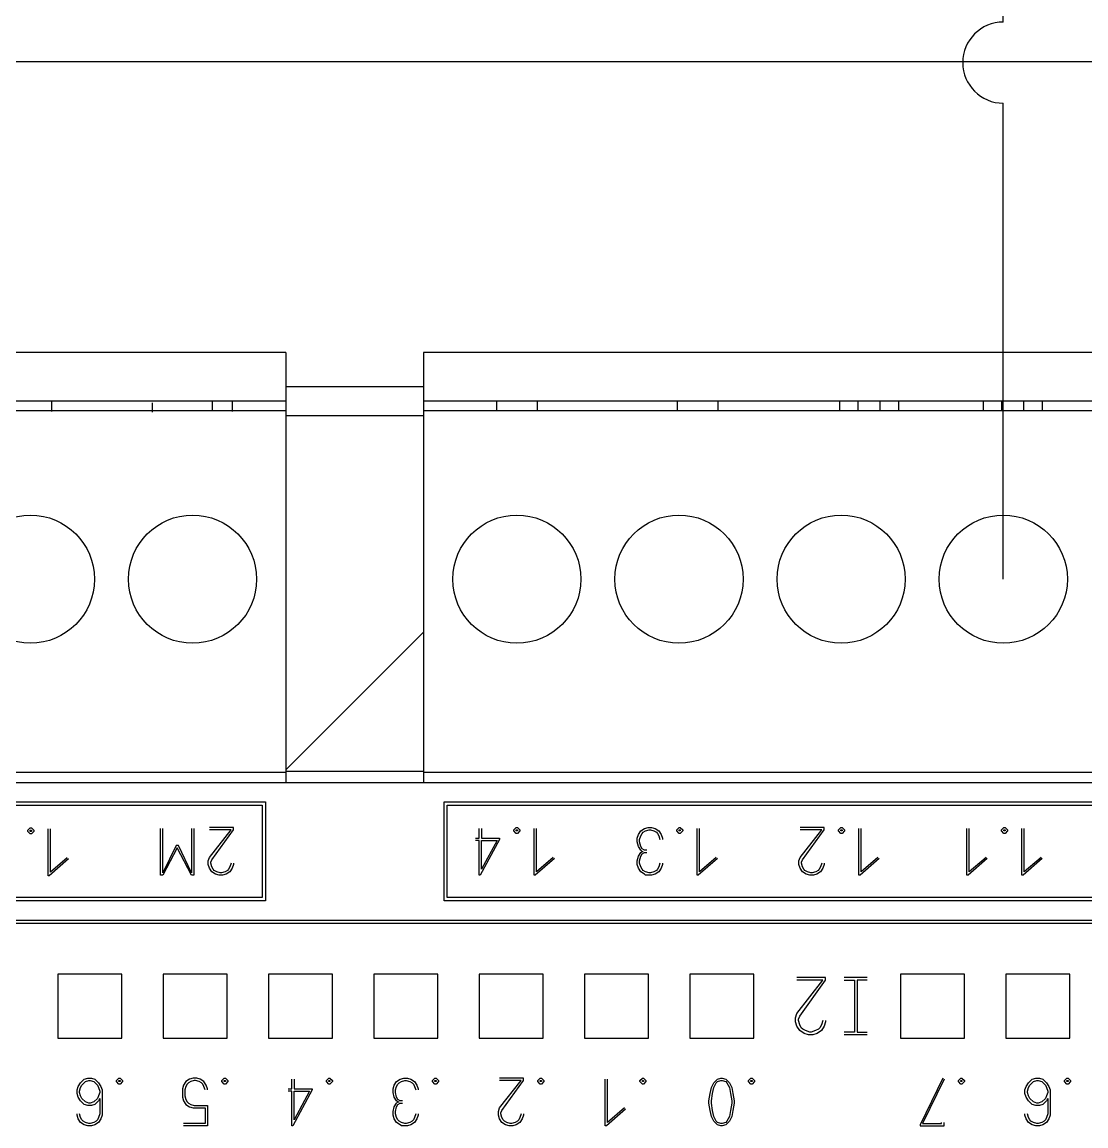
# Model space of a CAD drawing. Header units: inches. Extents: x 1238 to 1812, y 541 to 947.
# Drawn here: x 1435.93 to 1469.26, y 755.23 to 789.81 of the extents above; entities that cross this region are included whole.
import ezdxf

# ---------------------------------------------------------------- set-up
doc = ezdxf.new("R2010")
doc.units = ezdxf.units.IN
doc.header["$MEASUREMENT"] = 0
for name, color, linetype in [('0007LEVEL_0', 7, 'Continuous'), ('0007LEVEL_1', 7, 'Continuous'), ('8_ALL_NOTES_BALLOONS_SYMBOLS_GT', 7, 'Continuous'), ('RED_2.5mm^2', 1, 'Continuous'), ('YEL_14_THHN', 2, 'Continuous')]:
    doc.layers.add(name, color=color, linetype=linetype)

msp = doc.modelspace()

# ---------------------------------------------------------------- linework, layer by layer
at = {"color": 7, "linetype": 'Continuous'}
for p, q in [((1523.048, 765.982), (1369.648, 765.982)), ((1443.448, 762.382), (1383.068, 762.382)), ((1443.548, 762.282), (1382.968, 762.282)), ((1369.748, 761.672), (1522.948, 761.672)), ((1369.748, 761.582), (1522.948, 761.582)), ((1437.048, 759.982), (1437.048, 757.982)), ((1439.048, 759.982), (1437.048, 759.982)), ((1439.048, 757.982), (1439.048, 759.982)), ((1440.348, 759.982), (1440.348, 757.982)), ((1442.348, 759.982), (1440.348, 759.982)), ((1442.348, 757.982), (1442.348, 759.982)), ((1443.648, 759.982), (1443.648, 757.982)), ((1445.648, 759.982), (1443.648, 759.982)), ((1445.648, 757.982), (1445.648, 759.982)), ((1446.948, 759.982), (1446.948, 757.982)), ((1448.948, 759.982), (1446.948, 759.982)), ((1448.948, 757.982), (1448.948, 759.982)), ((1450.248, 759.982), (1450.248, 757.982)), ((1452.248, 759.982), (1450.248, 759.982)), ((1452.248, 757.982), (1452.248, 759.982)), ((1453.548, 759.982), (1453.548, 757.982)), ((1455.548, 759.982), (1453.548, 759.982)), ((1455.548, 757.982), (1455.548, 759.982)), ((1456.848, 759.982), (1456.848, 757.982)), ((1458.848, 759.982), (1456.848, 759.982)), ((1458.848, 757.982), (1458.848, 759.982)), ((1463.448, 759.982), (1463.448, 757.982)), ((1465.448, 759.982), (1463.448, 759.982)), ((1465.448, 757.982), (1465.448, 759.982)), ((1466.748, 759.982), (1466.748, 757.982)), ((1468.748, 759.982), (1466.748, 759.982)), ((1468.748, 757.982), (1468.748, 759.982)), ((1437.048, 757.982), (1439.048, 757.982)), ((1440.348, 757.982), (1442.348, 757.982)), ((1443.648, 757.982), (1445.648, 757.982)), ((1446.948, 757.982), (1448.948, 757.982)), ((1450.248, 757.982), (1452.248, 757.982)), ((1453.548, 757.982), (1455.548, 757.982)), ((1456.848, 757.982), (1458.848, 757.982)), ((1463.448, 757.982), (1465.448, 757.982)), ((1466.748, 757.982), (1468.748, 757.982))]:
    msp.add_line(p, q, dxfattribs=at)
at = {"layer": '0007LEVEL_0', "color": 7, "linetype": 'Continuous'}
for p, q in [((1461.103, 759.882), (1460.203, 759.882)), ((1460.203, 758.757), (1461.013, 759.792)), ((1461.013, 759.792), (1460.203, 759.792)), ((1460.293, 758.667), (1461.103, 759.792)), ((1461.103, 759.792), (1461.103, 759.882)), ((1462.408, 759.882), (1461.688, 759.882)), ((1461.688, 759.792), (1462.003, 759.792)), ((1462.003, 759.792), (1462.003, 758.172)), ((1462.093, 759.792), (1462.093, 758.172)), ((1462.408, 759.792), (1462.093, 759.792)), ((1460.158, 758.622), (1460.203, 758.757)), ((1460.158, 758.487), (1460.158, 758.622)), ((1460.248, 758.577), (1460.293, 758.667)), ((1460.248, 758.532), (1460.248, 758.577)), ((1460.203, 758.352), (1460.158, 758.487)), ((1460.293, 758.217), (1460.203, 758.352)), ((1460.293, 758.397), (1460.248, 758.532)), ((1460.338, 758.307), (1460.293, 758.397)), ((1460.428, 758.127), (1460.293, 758.217)), ((1460.383, 758.262), (1460.338, 758.307)), ((1460.473, 758.217), (1460.383, 758.262)), ((1460.608, 758.172), (1460.473, 758.217)), ((1460.788, 758.217), (1460.653, 758.172)), ((1460.878, 758.262), (1460.788, 758.217)), ((1460.968, 758.217), (1460.833, 758.127)), ((1460.923, 758.307), (1460.878, 758.262)), ((1460.968, 758.397), (1460.923, 758.307)), ((1461.013, 758.532), (1460.968, 758.397)), ((1461.058, 758.352), (1460.968, 758.217)), ((1461.103, 758.487), (1461.058, 758.352)), ((1461.103, 758.532), (1461.103, 758.487)), ((1460.563, 758.082), (1460.428, 758.127)), ((1460.698, 758.082), (1460.563, 758.082)), ((1460.653, 758.172), (1460.608, 758.172)), ((1460.833, 758.127), (1460.698, 758.082)), ((1462.003, 758.172), (1461.688, 758.172)), ((1462.408, 758.082), (1461.688, 758.082)), ((1462.093, 758.172), (1462.408, 758.172)), ((1437.686, 756.469), (1437.761, 756.582)), ((1437.761, 756.582), (1437.873, 756.694)), ((1437.761, 756.432), (1437.798, 756.507)), ((1437.798, 756.507), (1437.911, 756.619)), ((1437.873, 756.694), (1437.986, 756.732)), ((1437.911, 756.619), (1438.023, 756.657)), ((1437.986, 756.732), (1438.098, 756.732)), ((1438.023, 756.657), (1438.061, 756.657)), ((1438.061, 756.657), (1438.173, 756.619)), ((1438.098, 756.732), (1438.211, 756.694)), ((1438.173, 756.619), (1438.286, 756.507)), ((1438.211, 756.694), (1438.323, 756.582)), ((1438.286, 756.507), (1438.323, 756.432)), ((1438.323, 756.582), (1438.398, 756.469)), ((1438.886, 756.657), (1438.961, 756.732)), ((1438.886, 756.619), (1438.886, 756.657)), ((1438.961, 756.544), (1438.886, 756.619)), ((1438.961, 756.732), (1438.998, 756.732)), ((1438.961, 756.619), (1438.961, 756.657)), ((1438.961, 756.657), (1438.998, 756.657)), ((1438.998, 756.619), (1438.961, 756.619)), ((1438.998, 756.544), (1438.961, 756.544)), ((1438.998, 756.732), (1439.073, 756.657)), ((1438.998, 756.657), (1438.998, 756.619)), ((1439.073, 756.619), (1438.998, 756.544)), ((1439.073, 756.657), (1439.073, 756.619)), ((1440.986, 756.507), (1440.948, 756.394)), ((1441.061, 756.619), (1440.986, 756.507)), ((1441.173, 756.694), (1441.061, 756.619)), ((1441.098, 756.544), (1441.061, 756.469)), ((1441.136, 756.582), (1441.098, 756.544)), ((1441.211, 756.619), (1441.136, 756.582)), ((1441.286, 756.732), (1441.173, 756.694)), ((1441.323, 756.657), (1441.211, 756.619)), ((1441.398, 756.732), (1441.286, 756.732)), ((1441.361, 756.657), (1441.323, 756.657)), ((1441.473, 756.619), (1441.361, 756.657)), ((1441.511, 756.694), (1441.398, 756.732)), ((1441.548, 756.582), (1441.473, 756.619)), ((1441.623, 756.619), (1441.511, 756.694)), ((1441.586, 756.544), (1441.548, 756.582)), ((1441.623, 756.469), (1441.586, 756.544)), ((1441.698, 756.507), (1441.623, 756.619)), ((1441.736, 756.394), (1441.698, 756.507)), ((1442.186, 756.657), (1442.261, 756.732)), ((1442.186, 756.619), (1442.186, 756.657)), ((1442.261, 756.544), (1442.186, 756.619)), ((1442.261, 756.732), (1442.298, 756.732)), ((1442.261, 756.619), (1442.261, 756.657)), ((1442.261, 756.657), (1442.298, 756.657)), ((1442.298, 756.619), (1442.261, 756.619)), ((1442.298, 756.544), (1442.261, 756.544)), ((1442.298, 756.732), (1442.373, 756.657)), ((1442.298, 756.657), (1442.298, 756.619)), ((1442.373, 756.619), (1442.298, 756.544)), ((1442.373, 756.657), (1442.373, 756.619)), ((1444.373, 756.394), (1444.373, 756.694)), ((1444.448, 756.694), (1444.448, 756.394)), ((1445.461, 756.657), (1445.536, 756.732)), ((1445.461, 756.619), (1445.461, 756.657)), ((1445.536, 756.544), (1445.461, 756.619)), ((1445.536, 756.732), (1445.573, 756.732)), ((1445.536, 756.619), (1445.536, 756.657)), ((1445.536, 756.657), (1445.573, 756.657)), ((1445.573, 756.619), (1445.536, 756.619)), ((1445.573, 756.544), (1445.536, 756.544)), ((1445.573, 756.732), (1445.648, 756.657)), ((1445.573, 756.657), (1445.573, 756.619)), ((1445.648, 756.619), (1445.573, 756.544)), ((1445.648, 756.657), (1445.648, 756.619)), ((1447.548, 756.394), (1447.586, 756.507)), ((1447.586, 756.507), (1447.661, 756.619)), ((1447.661, 756.619), (1447.773, 756.694)), ((1447.661, 756.469), (1447.698, 756.544)), ((1447.698, 756.544), (1447.736, 756.582)), ((1447.736, 756.582), (1447.811, 756.619)), ((1447.773, 756.694), (1447.886, 756.732)), ((1447.811, 756.619), (1447.923, 756.657)), ((1447.886, 756.732), (1447.998, 756.732)), ((1447.923, 756.657), (1447.961, 756.657)), ((1447.961, 756.657), (1448.073, 756.619)), ((1447.998, 756.732), (1448.111, 756.694)), ((1448.073, 756.619), (1448.148, 756.582)), ((1448.111, 756.694), (1448.223, 756.619)), ((1448.148, 756.582), (1448.186, 756.544)), ((1448.186, 756.544), (1448.223, 756.469)), ((1448.223, 756.619), (1448.298, 756.507)), ((1448.298, 756.507), (1448.336, 756.394)), ((1448.786, 756.657), (1448.861, 756.732)), ((1448.786, 756.619), (1448.786, 756.657)), ((1448.861, 756.544), (1448.786, 756.619)), ((1448.861, 756.732), (1448.898, 756.732)), ((1448.861, 756.619), (1448.861, 756.657)), ((1448.861, 756.657), (1448.898, 756.657)), ((1448.898, 756.619), (1448.861, 756.619)), ((1448.898, 756.544), (1448.861, 756.544)), ((1448.898, 756.732), (1448.973, 756.657)), ((1448.898, 756.657), (1448.898, 756.619)), ((1448.973, 756.619), (1448.898, 756.544)), ((1448.973, 756.657), (1448.973, 756.619)), ((1451.636, 756.732), (1450.886, 756.732)), ((1450.886, 755.794), (1451.561, 756.657)), ((1451.561, 756.657), (1450.886, 756.657)), ((1450.961, 755.719), (1451.636, 756.657)), ((1451.636, 756.657), (1451.636, 756.732)), ((1452.086, 756.657), (1452.161, 756.732)), ((1452.086, 756.619), (1452.086, 756.657)), ((1452.161, 756.544), (1452.086, 756.619)), ((1452.161, 756.732), (1452.198, 756.732)), ((1452.161, 756.619), (1452.161, 756.657)), ((1452.161, 756.657), (1452.198, 756.657)), ((1452.198, 756.619), (1452.161, 756.619)), ((1452.198, 756.544), (1452.161, 756.544)), ((1452.198, 756.732), (1452.273, 756.657)), ((1452.198, 756.657), (1452.198, 756.619)), ((1452.273, 756.619), (1452.198, 756.544)), ((1452.273, 756.657), (1452.273, 756.619)), ((1454.198, 755.232), (1454.198, 756.694)), ((1454.273, 755.344), (1454.273, 756.694)), ((1455.286, 756.657), (1455.361, 756.732)), ((1455.286, 756.619), (1455.286, 756.657)), ((1455.361, 756.544), (1455.286, 756.619)), ((1455.361, 756.732), (1455.398, 756.732)), ((1455.361, 756.619), (1455.361, 756.657)), ((1455.361, 756.657), (1455.398, 756.657)), ((1455.398, 756.619), (1455.361, 756.619)), ((1455.398, 756.544), (1455.361, 756.544)), ((1455.398, 756.732), (1455.473, 756.657)), ((1455.398, 756.657), (1455.398, 756.619)), ((1455.473, 756.619), (1455.398, 756.544)), ((1455.473, 756.657), (1455.473, 756.619)), ((1457.523, 756.432), (1457.598, 756.582)), ((1457.598, 756.582), (1457.711, 756.694)), ((1457.598, 756.432), (1457.673, 756.582)), ((1457.673, 756.582), (1457.711, 756.619)), ((1457.711, 756.694), (1457.823, 756.732)), ((1457.711, 756.619), (1457.823, 756.657)), ((1457.823, 756.732), (1457.861, 756.732)), ((1457.823, 756.657), (1457.861, 756.657)), ((1457.861, 756.732), (1457.973, 756.694)), ((1457.861, 756.657), (1457.973, 756.619)), ((1457.973, 756.694), (1458.086, 756.582)), ((1457.973, 756.619), (1458.011, 756.582)), ((1458.011, 756.582), (1458.086, 756.432)), ((1458.086, 756.582), (1458.161, 756.432)), ((1458.686, 756.657), (1458.761, 756.732)), ((1458.686, 756.619), (1458.686, 756.657)), ((1458.761, 756.544), (1458.686, 756.619)), ((1458.761, 756.732), (1458.798, 756.732)), ((1458.761, 756.619), (1458.761, 756.657)), ((1458.761, 756.657), (1458.798, 756.657)), ((1458.798, 756.619), (1458.761, 756.619)), ((1458.798, 756.544), (1458.761, 756.544)), ((1458.798, 756.732), (1458.873, 756.657)), ((1458.798, 756.657), (1458.798, 756.619)), ((1458.873, 756.619), (1458.798, 756.544)), ((1458.873, 756.657), (1458.873, 756.619)), ((1464.773, 756.732), (1464.061, 755.269)), ((1464.811, 756.694), (1464.136, 755.307)), ((1465.261, 756.657), (1465.336, 756.732)), ((1465.261, 756.619), (1465.261, 756.657)), ((1465.336, 756.544), (1465.261, 756.619)), ((1465.336, 756.732), (1465.373, 756.732)), ((1465.336, 756.619), (1465.336, 756.657)), ((1465.336, 756.657), (1465.373, 756.657)), ((1465.373, 756.619), (1465.336, 756.619)), ((1465.373, 756.544), (1465.336, 756.544)), ((1465.373, 756.732), (1465.448, 756.657)), ((1465.373, 756.657), (1465.373, 756.619)), ((1465.448, 756.619), (1465.373, 756.544)), ((1465.448, 756.657), (1465.448, 756.619)), ((1467.386, 756.469), (1467.461, 756.582)), ((1467.461, 756.582), (1467.573, 756.694)), ((1467.461, 756.432), (1467.498, 756.507)), ((1467.498, 756.507), (1467.611, 756.619)), ((1467.573, 756.694), (1467.686, 756.732)), ((1467.611, 756.619), (1467.723, 756.657)), ((1467.686, 756.732), (1467.798, 756.732)), ((1467.723, 756.657), (1467.761, 756.657)), ((1467.761, 756.657), (1467.873, 756.619)), ((1467.798, 756.732), (1467.911, 756.694)), ((1467.873, 756.619), (1467.986, 756.507)), ((1467.911, 756.694), (1468.023, 756.582)), ((1467.986, 756.507), (1468.023, 756.432)), ((1468.023, 756.582), (1468.098, 756.469)), ((1468.586, 756.657), (1468.661, 756.732)), ((1468.586, 756.619), (1468.586, 756.657)), ((1468.661, 756.544), (1468.586, 756.619)), ((1468.661, 756.732), (1468.698, 756.732)), ((1468.661, 756.619), (1468.661, 756.657)), ((1468.661, 756.657), (1468.698, 756.657)), ((1468.698, 756.619), (1468.661, 756.619)), ((1468.698, 756.544), (1468.661, 756.544)), ((1468.698, 756.732), (1468.773, 756.657)), ((1468.698, 756.657), (1468.698, 756.619)), ((1468.773, 756.619), (1468.698, 756.544)), ((1468.773, 756.657), (1468.773, 756.619)), ((1437.648, 756.357), (1437.686, 756.469)), ((1437.648, 756.244), (1437.648, 756.357)), ((1437.686, 756.132), (1437.648, 756.244)), ((1437.761, 756.019), (1437.686, 756.132)), ((1437.723, 756.319), (1437.761, 756.432)), ((1437.723, 756.282), (1437.723, 756.319)), ((1437.761, 756.169), (1437.723, 756.282)), ((1437.798, 756.094), (1437.761, 756.169)), ((1438.323, 756.169), (1438.286, 756.094)), ((1438.323, 756.432), (1438.361, 756.319)), ((1438.361, 756.282), (1438.323, 756.169)), ((1438.361, 756.319), (1438.361, 756.282)), ((1438.398, 756.469), (1438.436, 756.357)), ((1438.436, 756.357), (1438.436, 755.569)), ((1440.948, 756.394), (1440.948, 756.132)), ((1440.948, 756.132), (1440.986, 756.019)), ((1441.061, 756.469), (1441.023, 756.357)), ((1441.023, 756.357), (1441.023, 756.169)), ((1441.023, 756.169), (1441.061, 756.057)), ((1441.661, 756.357), (1441.623, 756.469)), ((1441.736, 756.357), (1441.736, 756.394)), ((1444.261, 756.394), (1444.373, 756.394)), ((1444.373, 756.319), (1444.261, 756.319)), ((1444.373, 755.232), (1444.373, 756.319)), ((1445.011, 756.357), (1444.411, 755.232)), ((1444.448, 756.394), (1445.011, 756.394)), ((1444.936, 756.319), (1444.448, 755.419)), ((1444.448, 755.419), (1444.448, 756.319)), ((1444.448, 756.319), (1444.936, 756.319)), ((1445.011, 756.394), (1445.011, 756.357)), ((1447.548, 756.282), (1447.548, 756.394)), ((1447.586, 756.132), (1447.548, 756.282)), ((1447.661, 756.019), (1447.586, 756.132)), ((1447.623, 756.357), (1447.661, 756.469)), ((1447.623, 756.282), (1447.623, 756.357)), ((1447.661, 756.132), (1447.623, 756.282)), ((1447.698, 756.057), (1447.661, 756.132)), ((1448.223, 756.469), (1448.261, 756.357)), ((1448.336, 756.394), (1448.336, 756.357)), ((1457.448, 756.019), (1457.486, 756.244)), ((1457.486, 756.244), (1457.523, 756.432)), ((1457.523, 756.019), (1457.561, 756.244)), ((1457.561, 756.244), (1457.598, 756.432)), ((1458.086, 756.432), (1458.123, 756.244)), ((1458.123, 756.244), (1458.161, 756.019)), ((1458.161, 756.432), (1458.198, 756.244)), ((1458.198, 756.244), (1458.236, 756.019)), ((1467.348, 756.357), (1467.386, 756.469)), ((1467.348, 756.244), (1467.348, 756.357)), ((1467.386, 756.132), (1467.348, 756.244)), ((1467.461, 756.019), (1467.386, 756.132)), ((1467.423, 756.319), (1467.461, 756.432)), ((1467.423, 756.282), (1467.423, 756.319)), ((1467.461, 756.169), (1467.423, 756.282)), ((1467.498, 756.094), (1467.461, 756.169)), ((1468.023, 756.169), (1467.986, 756.094)), ((1468.023, 756.432), (1468.061, 756.319)), ((1468.061, 756.282), (1468.023, 756.169)), ((1468.061, 756.319), (1468.061, 756.282)), ((1468.098, 756.469), (1468.136, 756.357)), ((1468.136, 756.357), (1468.136, 755.569)), ((1437.873, 755.907), (1437.761, 756.019)), ((1437.911, 755.982), (1437.798, 756.094)), ((1437.986, 755.869), (1437.873, 755.907)), ((1438.023, 755.944), (1437.911, 755.982)), ((1438.098, 755.869), (1437.986, 755.869)), ((1438.061, 755.944), (1438.023, 755.944)), ((1438.173, 755.982), (1438.061, 755.944)), ((1438.211, 755.907), (1438.098, 755.869)), ((1438.286, 756.094), (1438.173, 755.982)), ((1438.323, 756.019), (1438.211, 755.907)), ((1438.361, 756.094), (1438.323, 756.019)), ((1438.361, 756.094), (1438.361, 755.607)), ((1440.986, 756.019), (1441.061, 755.907)), ((1441.061, 756.057), (1441.098, 755.982)), ((1441.061, 755.907), (1441.173, 755.832)), ((1441.098, 755.982), (1441.136, 755.944)), ((1441.136, 755.944), (1441.211, 755.907)), ((1441.173, 755.832), (1441.286, 755.794)), ((1441.211, 755.907), (1441.323, 755.869)), ((1441.286, 755.794), (1441.661, 755.794)), ((1441.323, 755.869), (1441.736, 755.869)), ((1441.661, 755.794), (1441.661, 755.307)), ((1441.736, 755.869), (1441.736, 755.232)), ((1447.548, 755.682), (1447.586, 755.832)), ((1447.586, 755.832), (1447.661, 755.944)), ((1447.623, 755.682), (1447.661, 755.832)), ((1447.698, 755.982), (1447.661, 756.019)), ((1447.661, 755.944), (1447.698, 755.982)), ((1447.661, 755.832), (1447.698, 755.907)), ((1447.773, 756.019), (1447.698, 756.057)), ((1447.698, 755.982), (1447.736, 755.982)), ((1447.698, 755.907), (1447.773, 755.944)), ((1447.848, 756.019), (1447.773, 756.019)), ((1447.773, 755.944), (1447.848, 755.944)), ((1450.848, 755.682), (1450.886, 755.794)), ((1454.798, 755.794), (1454.273, 755.344)), ((1457.448, 755.944), (1457.448, 756.019)), ((1457.486, 755.719), (1457.448, 755.944)), ((1457.523, 755.944), (1457.523, 756.019)), ((1457.561, 755.719), (1457.523, 755.944)), ((1458.161, 755.944), (1458.123, 755.719)), ((1458.161, 756.019), (1458.161, 755.944)), ((1458.236, 755.944), (1458.198, 755.719)), ((1458.236, 756.019), (1458.236, 755.944)), ((1467.573, 755.907), (1467.461, 756.019)), ((1467.611, 755.982), (1467.498, 756.094)), ((1467.686, 755.869), (1467.573, 755.907)), ((1467.723, 755.944), (1467.611, 755.982)), ((1467.798, 755.869), (1467.686, 755.869)), ((1467.761, 755.944), (1467.723, 755.944)), ((1467.873, 755.982), (1467.761, 755.944)), ((1467.911, 755.907), (1467.798, 755.869)), ((1467.986, 756.094), (1467.873, 755.982)), ((1468.023, 756.019), (1467.911, 755.907)), ((1468.061, 756.094), (1468.023, 756.019)), ((1468.061, 756.094), (1468.061, 755.607)), ((1437.648, 755.569), (1437.648, 755.607)), ((1437.686, 755.457), (1437.648, 755.569)), ((1437.761, 755.344), (1437.686, 755.457)), ((1437.761, 755.494), (1437.723, 755.607)), ((1437.798, 755.419), (1437.761, 755.494)), ((1438.323, 755.494), (1438.286, 755.419)), ((1438.361, 755.607), (1438.323, 755.494)), ((1438.398, 755.457), (1438.323, 755.344)), ((1438.436, 755.569), (1438.398, 755.457)), ((1447.548, 755.569), (1447.548, 755.682)), ((1447.586, 755.457), (1447.548, 755.569)), ((1447.661, 755.344), (1447.586, 755.457)), ((1447.623, 755.607), (1447.623, 755.682)), ((1447.661, 755.494), (1447.623, 755.607)), ((1447.698, 755.419), (1447.661, 755.494)), ((1448.223, 755.494), (1448.186, 755.419)), ((1448.261, 755.607), (1448.223, 755.494)), ((1448.298, 755.457), (1448.223, 755.344)), ((1448.336, 755.569), (1448.298, 755.457)), ((1448.336, 755.607), (1448.336, 755.569)), ((1450.848, 755.569), (1450.848, 755.682)), ((1450.886, 755.457), (1450.848, 755.569)), ((1450.961, 755.344), (1450.886, 755.457)), ((1450.923, 755.644), (1450.961, 755.719)), ((1450.923, 755.607), (1450.923, 755.644)), ((1450.961, 755.494), (1450.923, 755.607)), ((1450.998, 755.419), (1450.961, 755.494)), ((1451.523, 755.494), (1451.486, 755.419)), ((1451.561, 755.607), (1451.523, 755.494)), ((1451.598, 755.457), (1451.523, 755.344)), ((1451.636, 755.569), (1451.598, 755.457)), ((1451.636, 755.607), (1451.636, 755.569)), ((1454.836, 755.757), (1454.236, 755.232)), ((1457.523, 755.532), (1457.486, 755.719)), ((1457.598, 755.382), (1457.523, 755.532)), ((1457.598, 755.532), (1457.561, 755.719)), ((1457.673, 755.382), (1457.598, 755.532)), ((1458.086, 755.532), (1458.011, 755.382)), ((1458.123, 755.719), (1458.086, 755.532)), ((1458.161, 755.532), (1458.086, 755.382)), ((1458.198, 755.719), (1458.161, 755.532)), ((1467.348, 755.569), (1467.348, 755.607)), ((1467.386, 755.457), (1467.348, 755.569)), ((1467.461, 755.344), (1467.386, 755.457)), ((1467.461, 755.494), (1467.423, 755.607)), ((1467.498, 755.419), (1467.461, 755.494)), ((1468.023, 755.494), (1467.986, 755.419)), ((1468.061, 755.607), (1468.023, 755.494)), ((1468.098, 755.457), (1468.023, 755.344)), ((1468.136, 755.569), (1468.098, 755.457)), ((1437.873, 755.269), (1437.761, 755.344)), ((1437.836, 755.382), (1437.798, 755.419)), ((1437.911, 755.344), (1437.836, 755.382)), ((1437.986, 755.232), (1437.873, 755.269)), ((1438.023, 755.307), (1437.911, 755.344)), ((1438.098, 755.232), (1437.986, 755.232)), ((1438.061, 755.307), (1438.023, 755.307)), ((1438.173, 755.344), (1438.061, 755.307)), ((1438.211, 755.269), (1438.098, 755.232)), ((1438.248, 755.382), (1438.173, 755.344)), ((1438.323, 755.344), (1438.211, 755.269)), ((1438.286, 755.419), (1438.248, 755.382)), ((1441.661, 755.307), (1440.986, 755.307)), ((1441.736, 755.232), (1440.986, 755.232)), ((1444.411, 755.232), (1444.373, 755.232)), ((1447.773, 755.269), (1447.661, 755.344)), ((1447.736, 755.382), (1447.698, 755.419)), ((1447.811, 755.344), (1447.736, 755.382)), ((1447.811, 755.232), (1447.773, 755.269)), ((1447.923, 755.307), (1447.811, 755.344)), ((1447.998, 755.232), (1447.811, 755.232)), ((1447.961, 755.307), (1447.923, 755.307)), ((1448.073, 755.344), (1447.961, 755.307)), ((1448.111, 755.269), (1447.998, 755.232)), ((1448.148, 755.382), (1448.073, 755.344)), ((1448.223, 755.344), (1448.111, 755.269)), ((1448.186, 755.419), (1448.148, 755.382)), ((1451.073, 755.269), (1450.961, 755.344)), ((1451.036, 755.382), (1450.998, 755.419)), ((1451.111, 755.344), (1451.036, 755.382)), ((1451.186, 755.232), (1451.073, 755.269)), ((1451.223, 755.307), (1451.111, 755.344)), ((1451.298, 755.232), (1451.186, 755.232)), ((1451.261, 755.307), (1451.223, 755.307)), ((1451.373, 755.344), (1451.261, 755.307)), ((1451.411, 755.269), (1451.298, 755.232)), ((1451.448, 755.382), (1451.373, 755.344)), ((1451.523, 755.344), (1451.411, 755.269)), ((1451.486, 755.419), (1451.448, 755.382)), ((1454.236, 755.232), (1454.198, 755.232)), ((1457.711, 755.269), (1457.598, 755.382)), ((1457.711, 755.344), (1457.673, 755.382)), ((1457.823, 755.307), (1457.711, 755.344)), ((1457.823, 755.232), (1457.711, 755.269)), ((1457.861, 755.307), (1457.823, 755.307)), ((1457.861, 755.232), (1457.823, 755.232)), ((1457.973, 755.344), (1457.861, 755.307)), ((1457.973, 755.269), (1457.861, 755.232)), ((1458.086, 755.382), (1457.973, 755.269)), ((1458.011, 755.382), (1457.973, 755.344)), ((1464.061, 755.269), (1464.061, 755.232)), ((1464.061, 755.232), (1464.811, 755.232)), ((1464.136, 755.307), (1464.736, 755.307)), ((1464.736, 755.307), (1464.736, 755.344)), ((1464.811, 755.232), (1464.811, 755.344)), ((1467.573, 755.269), (1467.461, 755.344)), ((1467.536, 755.382), (1467.498, 755.419)), ((1467.611, 755.344), (1467.536, 755.382)), ((1467.686, 755.232), (1467.573, 755.269)), ((1467.723, 755.307), (1467.611, 755.344)), ((1467.798, 755.232), (1467.686, 755.232)), ((1467.761, 755.307), (1467.723, 755.307)), ((1467.873, 755.344), (1467.761, 755.307)), ((1467.911, 755.269), (1467.798, 755.232)), ((1467.948, 755.382), (1467.873, 755.344)), ((1468.023, 755.344), (1467.911, 755.269)), ((1467.986, 755.419), (1467.948, 755.382))]:
    msp.add_line(p, q, dxfattribs=at)
at = {"layer": '0007LEVEL_1', "color": 7, "linetype": 'Continuous'}
for p, q in [((1382.968, 765.382), (1443.548, 765.382)), ((1383.068, 765.282), (1443.448, 765.282)), ((1443.448, 765.282), (1443.448, 762.382)), ((1443.548, 765.382), (1443.548, 762.282)), ((1449.148, 762.282), (1449.148, 765.382)), ((1449.148, 765.382), (1522.948, 765.382)), ((1449.248, 762.382), (1449.248, 765.282)), ((1449.248, 765.282), (1522.848, 765.282)), ((1436.104, 764.494), (1436.179, 764.569)), ((1436.104, 764.457), (1436.104, 764.494)), ((1436.179, 764.382), (1436.104, 764.457)), ((1436.179, 764.569), (1436.217, 764.569)), ((1436.179, 764.457), (1436.179, 764.494)), ((1436.179, 764.494), (1436.217, 764.494)), ((1436.217, 764.457), (1436.179, 764.457)), ((1436.217, 764.569), (1436.292, 764.494)), ((1436.217, 764.494), (1436.217, 764.457)), ((1436.292, 764.457), (1436.217, 764.382)), ((1436.292, 764.494), (1436.292, 764.457)), ((1436.742, 763.069), (1436.742, 764.532)), ((1436.817, 763.182), (1436.817, 764.532)), ((1440.261, 763.082), (1440.261, 764.544)), ((1440.336, 763.157), (1440.336, 764.544)), ((1441.236, 764.544), (1441.236, 763.157)), ((1441.311, 764.544), (1441.311, 763.082)), ((1442.549, 764.582), (1441.799, 764.582)), ((1441.799, 763.644), (1442.474, 764.507)), ((1442.474, 764.507), (1441.799, 764.507)), ((1441.874, 763.569), (1442.549, 764.507)), ((1442.549, 764.507), (1442.549, 764.582)), ((1450.244, 764.244), (1450.244, 764.544)), ((1450.319, 764.544), (1450.319, 764.244)), ((1451.332, 764.507), (1451.407, 764.582)), ((1451.332, 764.469), (1451.332, 764.507)), ((1451.407, 764.394), (1451.332, 764.469)), ((1451.407, 764.582), (1451.444, 764.582)), ((1451.407, 764.469), (1451.407, 764.507)), ((1451.407, 764.507), (1451.444, 764.507)), ((1451.444, 764.469), (1451.407, 764.469)), ((1451.444, 764.582), (1451.519, 764.507)), ((1451.444, 764.507), (1451.444, 764.469)), ((1451.519, 764.469), (1451.444, 764.394)), ((1451.519, 764.507), (1451.519, 764.469)), ((1451.969, 763.082), (1451.969, 764.544)), ((1452.044, 763.194), (1452.044, 764.544)), ((1455.237, 764.357), (1455.312, 764.469)), ((1455.312, 764.469), (1455.424, 764.544)), ((1455.349, 764.394), (1455.387, 764.432)), ((1455.387, 764.432), (1455.462, 764.469)), ((1455.424, 764.544), (1455.537, 764.582)), ((1455.462, 764.469), (1455.574, 764.507)), ((1455.537, 764.582), (1455.649, 764.582)), ((1455.574, 764.507), (1455.612, 764.507)), ((1455.612, 764.507), (1455.724, 764.469)), ((1455.649, 764.582), (1455.762, 764.544)), ((1455.724, 764.469), (1455.799, 764.432)), ((1455.762, 764.544), (1455.874, 764.469)), ((1455.799, 764.432), (1455.837, 764.394)), ((1455.874, 764.469), (1455.949, 764.357)), ((1456.437, 764.507), (1456.512, 764.582)), ((1456.437, 764.469), (1456.437, 764.507)), ((1456.512, 764.394), (1456.437, 764.469)), ((1456.512, 764.582), (1456.549, 764.582)), ((1456.512, 764.469), (1456.512, 764.507)), ((1456.512, 764.507), (1456.549, 764.507)), ((1456.549, 764.469), (1456.512, 764.469)), ((1456.549, 764.582), (1456.624, 764.507)), ((1456.549, 764.507), (1456.549, 764.469)), ((1456.624, 764.469), (1456.549, 764.394)), ((1456.624, 764.507), (1456.624, 764.469)), ((1457.074, 763.082), (1457.074, 764.544)), ((1457.149, 763.194), (1457.149, 764.544)), ((1461.054, 764.582), (1460.304, 764.582)), ((1460.304, 763.644), (1460.979, 764.507)), ((1460.979, 764.507), (1460.304, 764.507)), ((1460.379, 763.569), (1461.054, 764.507)), ((1461.054, 764.507), (1461.054, 764.582)), ((1461.504, 764.507), (1461.579, 764.582)), ((1461.504, 764.469), (1461.504, 764.507)), ((1461.579, 764.394), (1461.504, 764.469)), ((1461.579, 764.582), (1461.617, 764.582)), ((1461.579, 764.469), (1461.579, 764.507)), ((1461.579, 764.507), (1461.617, 764.507)), ((1461.617, 764.469), (1461.579, 764.469)), ((1461.617, 764.582), (1461.692, 764.507)), ((1461.617, 764.507), (1461.617, 764.469)), ((1461.692, 764.469), (1461.617, 764.394)), ((1461.692, 764.507), (1461.692, 764.469)), ((1462.142, 763.082), (1462.142, 764.544)), ((1462.217, 763.194), (1462.217, 764.544)), ((1465.527, 763.082), (1465.527, 764.544)), ((1465.602, 763.194), (1465.602, 764.544)), ((1466.614, 764.507), (1466.689, 764.582)), ((1466.614, 764.469), (1466.614, 764.507)), ((1466.689, 764.394), (1466.614, 764.469)), ((1466.689, 764.582), (1466.727, 764.582)), ((1466.689, 764.469), (1466.689, 764.507)), ((1466.689, 764.507), (1466.727, 764.507)), ((1466.727, 764.469), (1466.689, 764.469)), ((1466.727, 764.582), (1466.802, 764.507)), ((1466.727, 764.507), (1466.727, 764.469)), ((1466.802, 764.469), (1466.727, 764.394)), ((1466.802, 764.507), (1466.802, 764.469)), ((1467.252, 763.082), (1467.252, 764.544)), ((1467.327, 763.194), (1467.327, 764.544)), ((1436.217, 764.382), (1436.179, 764.382)), ((1450.132, 764.244), (1450.244, 764.244)), ((1450.244, 764.169), (1450.132, 764.169)), ((1450.244, 763.082), (1450.244, 764.169)), ((1450.882, 764.207), (1450.282, 763.082)), ((1450.319, 764.244), (1450.882, 764.244)), ((1450.807, 764.169), (1450.319, 763.269)), ((1450.319, 763.269), (1450.319, 764.169)), ((1450.319, 764.169), (1450.807, 764.169)), ((1450.882, 764.244), (1450.882, 764.207)), ((1451.444, 764.394), (1451.407, 764.394)), ((1455.199, 764.244), (1455.237, 764.357)), ((1455.199, 764.132), (1455.199, 764.244)), ((1455.237, 763.982), (1455.199, 764.132)), ((1455.274, 764.207), (1455.312, 764.319)), ((1455.274, 764.132), (1455.274, 764.207)), ((1455.312, 763.982), (1455.274, 764.132)), ((1455.312, 764.319), (1455.349, 764.394)), ((1455.837, 764.394), (1455.874, 764.319)), ((1455.874, 764.319), (1455.912, 764.207)), ((1455.949, 764.357), (1455.987, 764.244)), ((1455.987, 764.244), (1455.987, 764.207)), ((1456.549, 764.394), (1456.512, 764.394)), ((1461.617, 764.394), (1461.579, 764.394)), ((1466.727, 764.394), (1466.689, 764.394)), ((1440.749, 764.019), (1440.336, 763.157)), ((1440.786, 763.944), (1440.336, 763.082)), ((1440.824, 764.019), (1440.749, 764.019)), ((1441.236, 763.082), (1440.786, 763.944)), ((1441.236, 763.157), (1440.824, 764.019)), ((1455.312, 763.869), (1455.237, 763.982)), ((1455.237, 763.682), (1455.312, 763.794)), ((1455.349, 763.907), (1455.312, 763.982)), ((1455.349, 763.832), (1455.312, 763.869)), ((1455.312, 763.794), (1455.349, 763.832)), ((1455.312, 763.682), (1455.349, 763.757)), ((1455.424, 763.869), (1455.349, 763.907)), ((1455.349, 763.832), (1455.387, 763.832)), ((1455.349, 763.757), (1455.424, 763.794)), ((1455.499, 763.869), (1455.424, 763.869)), ((1455.424, 763.794), (1455.499, 763.794)), ((1437.379, 763.594), (1436.779, 763.069)), ((1437.342, 763.632), (1436.817, 763.182)), ((1441.761, 763.532), (1441.799, 763.644)), ((1441.761, 763.419), (1441.761, 763.532)), ((1441.799, 763.307), (1441.761, 763.419)), ((1441.836, 763.494), (1441.874, 763.569)), ((1441.836, 763.457), (1441.836, 763.494)), ((1441.874, 763.344), (1441.836, 763.457)), ((1442.474, 763.457), (1442.436, 763.344)), ((1442.549, 763.419), (1442.511, 763.307)), ((1442.549, 763.457), (1442.549, 763.419)), ((1452.607, 763.607), (1452.007, 763.082)), ((1452.569, 763.644), (1452.044, 763.194)), ((1455.199, 763.532), (1455.237, 763.682)), ((1455.199, 763.419), (1455.199, 763.532)), ((1455.237, 763.307), (1455.199, 763.419)), ((1455.274, 763.532), (1455.312, 763.682)), ((1455.274, 763.457), (1455.274, 763.532)), ((1455.312, 763.344), (1455.274, 763.457)), ((1455.912, 763.457), (1455.874, 763.344)), ((1455.987, 763.419), (1455.949, 763.307)), ((1455.987, 763.457), (1455.987, 763.419)), ((1457.712, 763.607), (1457.112, 763.082)), ((1457.674, 763.644), (1457.149, 763.194)), ((1460.267, 763.532), (1460.304, 763.644)), ((1460.267, 763.419), (1460.267, 763.532)), ((1460.304, 763.307), (1460.267, 763.419)), ((1460.342, 763.494), (1460.379, 763.569)), ((1460.342, 763.457), (1460.342, 763.494)), ((1460.379, 763.344), (1460.342, 763.457)), ((1460.979, 763.457), (1460.942, 763.344)), ((1461.054, 763.419), (1461.017, 763.307)), ((1461.054, 763.457), (1461.054, 763.419)), ((1462.779, 763.607), (1462.179, 763.082)), ((1462.742, 763.644), (1462.217, 763.194)), ((1466.164, 763.607), (1465.564, 763.082)), ((1466.127, 763.644), (1465.602, 763.194)), ((1467.889, 763.607), (1467.289, 763.082)), ((1467.852, 763.644), (1467.327, 763.194)), ((1436.779, 763.069), (1436.742, 763.069)), ((1440.336, 763.082), (1440.261, 763.082)), ((1441.311, 763.082), (1441.236, 763.082)), ((1441.874, 763.194), (1441.799, 763.307)), ((1441.911, 763.269), (1441.874, 763.344)), ((1441.986, 763.119), (1441.874, 763.194)), ((1441.949, 763.232), (1441.911, 763.269)), ((1442.024, 763.194), (1441.949, 763.232)), ((1442.099, 763.082), (1441.986, 763.119)), ((1442.136, 763.157), (1442.024, 763.194)), ((1442.211, 763.082), (1442.099, 763.082)), ((1442.174, 763.157), (1442.136, 763.157)), ((1442.286, 763.194), (1442.174, 763.157)), ((1442.324, 763.119), (1442.211, 763.082)), ((1442.361, 763.232), (1442.286, 763.194)), ((1442.436, 763.194), (1442.324, 763.119)), ((1442.399, 763.269), (1442.361, 763.232)), ((1442.436, 763.344), (1442.399, 763.269)), ((1442.511, 763.307), (1442.436, 763.194)), ((1450.282, 763.082), (1450.244, 763.082)), ((1452.007, 763.082), (1451.969, 763.082)), ((1455.312, 763.194), (1455.237, 763.307)), ((1455.349, 763.269), (1455.312, 763.344)), ((1455.424, 763.119), (1455.312, 763.194)), ((1455.387, 763.232), (1455.349, 763.269)), ((1455.462, 763.194), (1455.387, 763.232)), ((1455.462, 763.082), (1455.424, 763.119)), ((1455.574, 763.157), (1455.462, 763.194)), ((1455.649, 763.082), (1455.462, 763.082)), ((1455.612, 763.157), (1455.574, 763.157)), ((1455.724, 763.194), (1455.612, 763.157)), ((1455.762, 763.119), (1455.649, 763.082)), ((1455.799, 763.232), (1455.724, 763.194)), ((1455.874, 763.194), (1455.762, 763.119)), ((1455.837, 763.269), (1455.799, 763.232)), ((1455.874, 763.344), (1455.837, 763.269)), ((1455.949, 763.307), (1455.874, 763.194)), ((1457.112, 763.082), (1457.074, 763.082)), ((1460.379, 763.194), (1460.304, 763.307)), ((1460.417, 763.269), (1460.379, 763.344)), ((1460.492, 763.119), (1460.379, 763.194)), ((1460.454, 763.232), (1460.417, 763.269)), ((1460.529, 763.194), (1460.454, 763.232)), ((1460.604, 763.082), (1460.492, 763.119)), ((1460.642, 763.157), (1460.529, 763.194)), ((1460.717, 763.082), (1460.604, 763.082)), ((1460.679, 763.157), (1460.642, 763.157)), ((1460.792, 763.194), (1460.679, 763.157)), ((1460.829, 763.119), (1460.717, 763.082)), ((1460.867, 763.232), (1460.792, 763.194)), ((1460.942, 763.194), (1460.829, 763.119)), ((1460.904, 763.269), (1460.867, 763.232)), ((1460.942, 763.344), (1460.904, 763.269)), ((1461.017, 763.307), (1460.942, 763.194)), ((1462.179, 763.082), (1462.142, 763.082)), ((1465.564, 763.082), (1465.527, 763.082)), ((1467.289, 763.082), (1467.252, 763.082)), ((1522.848, 762.382), (1449.248, 762.382)), ((1522.948, 762.282), (1449.148, 762.282))]:
    msp.add_line(p, q, dxfattribs=at)
at = {"layer": '8_ALL_NOTES_BALLOONS_SYMBOLS_GT', "color": 7, "linetype": 'Continuous'}
for p, q in [((1444.189, 779.458), (1372.307, 779.458)), ((1444.189, 779.458), (1444.189, 765.982)), ((1448.507, 779.458), (1448.507, 765.982)), ((1520.389, 779.458), (1448.507, 779.458)), ((1448.507, 778.382), (1444.189, 778.382)), ((1444.189, 777.934), (1372.307, 777.934)), ((1436.853, 777.908), (1436.853, 777.613)), ((1441.878, 777.934), (1441.878, 777.639)), ((1442.513, 777.908), (1442.513, 777.613)), ((1520.389, 777.934), (1448.507, 777.934)), ((1450.793, 777.934), (1450.793, 777.639)), ((1452.063, 777.934), (1452.063, 777.639)), ((1456.453, 777.934), (1456.453, 777.639)), ((1457.723, 777.934), (1457.723, 777.639)), ((1461.533, 777.934), (1461.533, 777.639)), ((1462.113, 777.934), (1462.113, 777.639)), ((1462.803, 777.934), (1462.803, 777.639)), ((1463.383, 777.934), (1463.383, 777.639)), ((1466.033, 777.934), (1466.033, 777.639)), ((1466.613, 777.934), (1466.613, 777.639)), ((1467.303, 777.934), (1467.303, 777.639)), ((1467.883, 777.934), (1467.883, 777.639)), ((1372.307, 777.639), (1444.189, 777.639)), ((1440.003, 777.882), (1440.003, 777.587)), ((1448.507, 777.639), (1520.389, 777.639)), ((1444.189, 777.482), (1448.507, 777.482)), ((1448.507, 770.701), (1444.189, 766.383)), ((1372.307, 766.311), (1444.189, 766.311)), ((1448.507, 766.332), (1444.189, 766.332)), ((1448.507, 766.311), (1520.389, 766.311)), ((1523.048, 765.982), (1369.648, 765.982))]:
    msp.add_line(p, q, dxfattribs=at)
for centre in [(1436.188, 772.356), (1441.268, 772.356), (1451.428, 772.356), (1456.508, 772.356), (1461.588, 772.356), (1466.668, 772.356)]:
    msp.add_circle(centre, 2.007, dxfattribs=at)
at = {"layer": 'RED_2.5mm^2'}
msp.add_line((1517.468, 788.561), (1363.759, 788.561), dxfattribs=at)
at = {"layer": 'YEL_14_THHN'}
for p, q in [((1466.668, 789.805), (1466.668, 827.405)), ((1466.668, 772.356), (1466.668, 787.265))]:
    msp.add_line(p, q, dxfattribs=at)
msp.add_arc((1466.668, 788.535), 1.27, 90, 270, dxfattribs=at)

doc.saveas('drawing.dxf')
